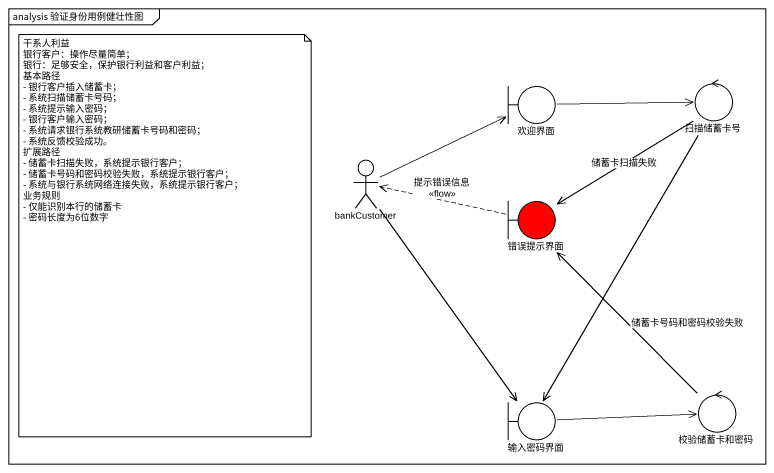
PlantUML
@startuml
mainframe analysis 验证身份用例健壮性图
boundary 欢迎界面
control 扫描储蓄卡号
actor bankCustomer
boundary 错误提示界面 #FF0000
boundary 输入密码界面
control 校验储蓄卡和密码
欢迎界面 -right-> 扫描储蓄卡号
扫描储蓄卡号 --> 错误提示界面 : 储蓄卡扫描失败
扫描储蓄卡号 --> 输入密码界面
bankCustomer -right-> 欢迎界面
bankCustomer --> 输入密码界面
错误提示界面 .left.> bankCustomer : 提示错误信息\n<<flow>>
输入密码界面 -right-> 校验储蓄卡和密码
校验储蓄卡和密码 -up-> 错误提示界面 : 储蓄卡号码和密码校验失败
note as N1
  干系人利益
  银行客户：操作尽量简单；
  银行：足够安全，保护银行利益和客户利益；
  基本路径
  - 银行客户插入储蓄卡；
  - 系统扫描储蓄卡号码；
  - 系统提示输入密码；
  - 银行客户输入密码；
  - 系统请求银行系统教研储蓄卡号码和密码；
  - 系统反馈校验成功。
  扩展路径
  - 储蓄卡扫描失败，系统提示银行客户；
  - 储蓄卡号码和密码校验失败，系统提示银行客户；
  - 系统与银行系统网络连接失败，系统提示银行客户；
  业务规则
  - 仅能识别本行的储蓄卡
  - 密码长度为6位数字
end note
@enduml
